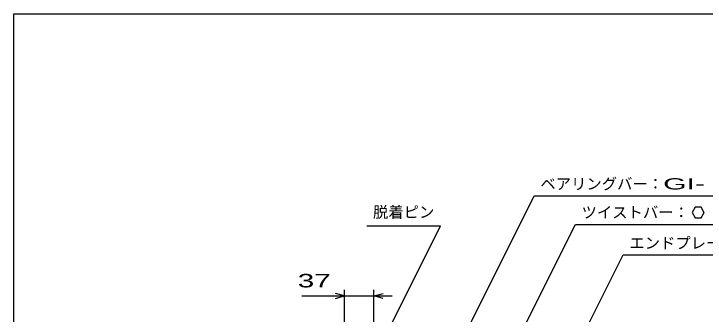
# Model space of a CAD drawing. Units: millimetres, scale not verified. Extents: x -1456 to 1385, y -1026 to 843.
# Drawn here: x -1383 to -482, y 451 to 843 of the extents above; entities that cross this region are included whole.
import ezdxf
from ezdxf.enums import TextEntityAlignment as Align

# ---------------------------------------------------------------- set-up
doc = ezdxf.new("R2010")
doc.units = ezdxf.units.MM
doc.header["$LTSCALE"] = 8
doc.layers.add('0_2', color=150, linetype='Continuous', lineweight=25)
doc.layers.add('22', color=4, linetype='Continuous', lineweight=25)
doc.styles.add('ベクトル', font='')
doc.styles.get('ベクトル').set_extended_font_data('ベクトル')

msp = doc.modelspace()

# ---------------------------------------------------------------- linework, layer by layer
at = {"layer": '0_2'}
for p, q in [((-1383.2, -917.2), (-1383.2, 842.8)), ((-1383.2, 842.8), (1384.8, 842.8))]:
    msp.add_line(p, q, dxfattribs=at)
at = {"layer": '22'}
for p, q in [((-857.4, 300.25), (-704.9, 605.25)), ((-704.9, 605.25), (-336.9, 605.25)), ((-495.274, 590.212), (-499.274, 583.284)), ((-487.274, 590.212), (-495.274, 590.212)), ((-483.275, 583.2), (-487.274, 590.212)), ((-499.274, 583.284), (-495.274, 576.356)), ((-487.274, 576.356), (-483.274, 583.284)), ((-772.65, 325.25), (-651.275, 568)), ((-651.275, 568), (-415.275, 568)), ((-495.274, 576.356), (-487.274, 576.356)), ((-923.1, 566), (-827.1, 566)), ((-902.85, 414.5), (-827.1, 566)), ((-666.75, 372.5), (-589, 528)), ((-589, 528), (-253, 528)), ((-952, 474.5), (-964, 477.7)), ((-952, 386.5), (-952, 482.5)), ((-914, 418.496), (-914, 482.5)), ((-914, 474.5), (-902, 477.7)), ((-1008, 474.5), (-952, 474.5)), ((-964, 471.3), (-952, 474.5)), ((-952, 474.5), (-914, 474.5)), ((-902, 471.3), (-914, 474.5)), ((-914, 474.5), (-890, 474.5))]:
    msp.add_line(p, q, dxfattribs=at)

# ---------------------------------------------------------------- texts
at = {"layer": '22', "color": 2, "style": 'ベクトル'}
for s, p in [('ベアリングバー：', (-696.9, 620.85)), ('脱着ピン', (-915.1, 584)), ('ツイストバー：', (-643.275, 583.6)), ('エンドプレート：', (-581, 543.6))]:
    msp.add_text(s, height=14.66, dxfattribs=at).set_placement(p, align=Align.MIDDLE_LEFT)
for s, height, width, p in [('GI-', 14.66, 2, (-536.9, 620.85)), (' 37 ', 17.6, 1.65, (-1024, 494.5))]:
    msp.add_text(s, height=height, dxfattribs=dict(at, width=width)).set_placement(p, align=Align.MIDDLE_LEFT)

doc.saveas('drawing.dxf')
